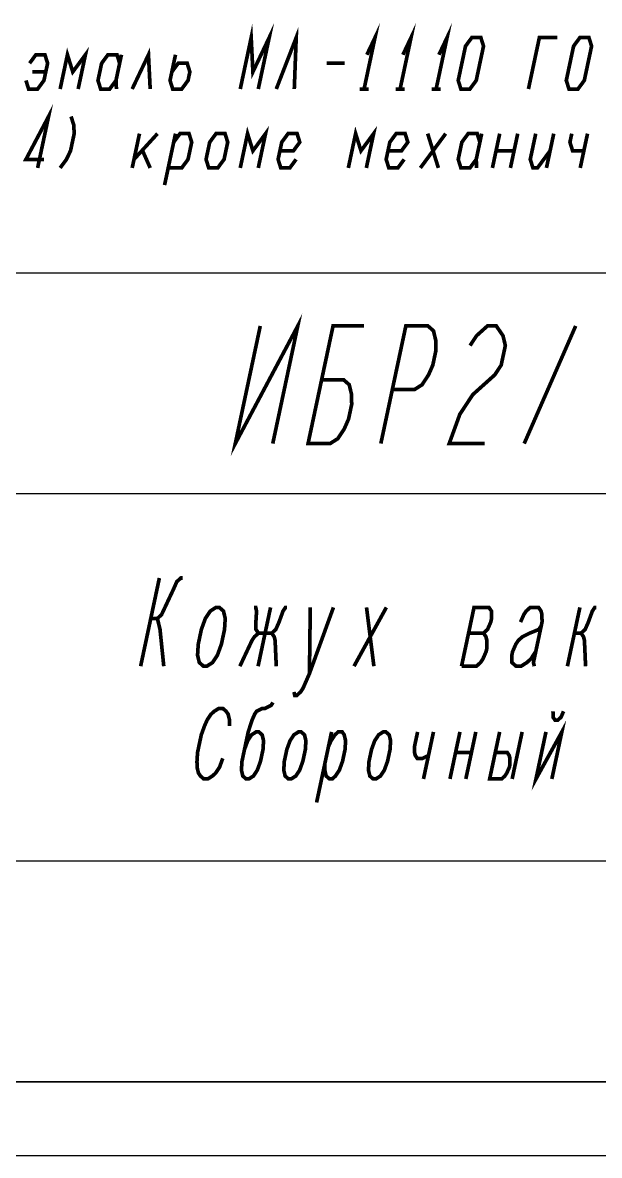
# Model space of a CAD drawing. Header units: millimetres. Extents: x 0 to 594, y 0 to 420.
# Drawn here: x 470 to 509.2, y 0 to 77 of the extents above; entities that cross this region are included whole.
import ezdxf

# ---------------------------------------------------------------- set-up
doc = ezdxf.new("R2010")
doc.units = ezdxf.units.MM
doc.header["$LTSCALE"] = 32.67
doc.layers.get('0').update_dxf_attribs({"linetype": 'CONTINUOUS'})

msp = doc.modelspace()

# ---------------------------------------------------------------- linework, layer by layer
at = {"color": 7, "linetype": 'Continuous'}
for p, q in [((589, 60), (404, 60)), ((589, 45), (404, 45)), ((589, 20), (404, 20)), ((20, 5), (589, 5)), ((589, 5), (404, 5)), ((0, 0), (594, 0))]:
    msp.add_line(p, q, dxfattribs=at)
at = {"color": 2, "linetype": 'Continuous', "const_width": 0.25}
for points in [[(498.299716, 74.8569622), (498.8539269, 76.0236388), (498.1099931, 72.5236282)], [(484.788131, 72.5236282), (485.5320647, 76.0236388), (485.6486131, 73.6903048), (486.7570732, 76.0236388), (486.0131011, 72.5236282)], [(487.2381096, 72.5236282), (488.5945476, 76.0236388), (488.4631181, 72.5236282)], [(493.3997203, 74.8569622), (493.9539311, 76.0236388), (493.2099974, 72.5236282)], [(495.849699, 74.8569622), (496.4039482, 76.0236388), (495.6599761, 72.5236282)], [(499.7943511, 72.5236282), (499.6120879, 73.1069665), (500.1080821, 75.4403005), (500.5383232, 76.0236388), (501.1508275, 76.0236388), (501.3330522, 75.4403005), (500.8370964, 73.1069665), (500.4068553, 72.5236282), (499.7943511, 72.5236282)], [(504.3881139, 72.5236282), (505.1320476, 76.0236388), (506.3570561, 76.0236388)], [(507.1443639, 72.5236282), (506.9621007, 73.1069665), (507.4580565, 75.4403005), (507.8882976, 76.0236388), (508.5008019, 76.0236388), (508.683065, 75.4403005), (508.1871092, 73.1069665), (507.7568681, 72.5236282), (507.1443639, 72.5236282)], [(470.2121135, 73.1069665), (470.3943767, 72.5236282), (471.006881, 72.5236282), (471.4371221, 73.1069665), (471.6851, 74.2736239), (471.5028368, 74.8569622), (470.8903325, 74.8569622), (470.4600914, 74.2736239)], [(472.5381224, 72.5236282), (473.0340782, 74.8569622), (473.3986046, 73.6903048), (474.2590868, 74.8569622), (473.763131, 72.5236282)], [(476.5850957, 74.2736239), (476.4028325, 74.8569622), (475.7903282, 74.8569622), (475.3600871, 74.2736239), (475.1121092, 73.1069665), (475.2943724, 72.5236282), (475.9068767, 72.5236282), (476.3371178, 73.1069665)], [(476.7090654, 74.8569622), (476.3371178, 73.1069665), (476.3662261, 72.5236282)], [(477.4381181, 72.5236282), (478.5465782, 74.8569622), (478.6631267, 72.5236282)], [(480.384091, 74.8569622), (480.012105, 73.1069665), (480.1943681, 72.5236282), (480.8068724, 72.5236282), (481.2371135, 73.1069665), (481.3610832, 73.6903048), (481.1788201, 74.2736239), (480.5663542, 74.2736239), (480.1361131, 73.6903048)], [(490.6725786, 74.2736239), (491.8975871, 74.2736239)], [(470.6423546, 73.6903048), (471.5610918, 73.6903048)], [(492.9037261, 72.5236282), (493.5162303, 72.5236282)], [(495.3537431, 72.5236282), (495.9662474, 72.5236282)], [(497.8037218, 72.5236282), (498.4162261, 72.5236282)], [(471.006881, 67.1563427), (471.7508147, 70.6563534), (470.2121135, 67.739681), (471.4371221, 67.739681)], [(473.2820561, 70.6563534), (473.4643193, 70.0730151), (473.493466, 69.4896767), (473.2454881, 68.3230193), (472.9683635, 67.739681), (472.5381224, 67.1563427)], [(477.934074, 69.4896767), (477.4381181, 67.1563427)], [(477.5620879, 67.739681), (479.1590825, 69.4896767)], [(479.6401189, 65.9896853), (480.384091, 69.4896767)], [(479.8880968, 67.1563427), (480.8068724, 67.1563427), (481.2371135, 67.739681), (481.4850914, 68.9063384), (481.3028282, 69.4896767), (480.690324, 69.4896767), (480.2600829, 68.9063384)], [(482.4621221, 67.739681), (482.6443468, 67.1563427), (483.2568511, 67.1563427), (483.6870921, 67.739681), (483.9350701, 68.9063384), (483.7528453, 69.4896767), (483.140341, 69.4896767), (482.7101, 68.9063384), (482.4621221, 67.739681)], [(484.788131, 67.1563427), (485.2840868, 69.4896767), (485.6486131, 68.3230193), (486.5090953, 69.4896767), (486.0131011, 67.1563427)], [(487.4860875, 68.3230193), (488.4048631, 68.3230193), (488.8351042, 68.9063384), (488.652841, 69.4896767), (488.0403368, 69.4896767), (487.6100957, 68.9063384), (487.3621178, 67.739681), (487.544381, 67.1563427), (488.1568468, 67.1563427), (488.5870879, 67.739681)], [(492.1381053, 67.1563427), (492.6340611, 69.4896767), (492.9985875, 68.3230193), (493.8590697, 69.4896767), (493.3631139, 67.1563427)], [(494.8361003, 68.3230193), (495.7548375, 68.3230193), (496.1850786, 68.9063384), (496.0028154, 69.4896767), (495.3903111, 69.4896767), (494.9600701, 68.9063384), (494.7120921, 67.739681), (494.8943553, 67.1563427), (495.5068596, 67.1563427), (495.9371007, 67.739681)], [(497.0381011, 67.1563427), (498.7590654, 69.4896767)], [(497.5340953, 69.4896767), (498.2631096, 67.1563427)], [(501.0850743, 68.9063384), (500.9028111, 69.4896767), (500.2903453, 69.4896767), (499.8601042, 68.9063384), (499.6120879, 67.739681), (499.7943511, 67.1563427), (500.4068553, 67.1563427), (500.8370964, 67.739681)], [(501.2090825, 69.4896767), (500.8370964, 67.739681), (500.8662431, 67.1563427)], [(501.9380968, 67.1563427), (502.434091, 69.4896767)], [(503.6590611, 69.4896767), (503.1631053, 67.1563427)], [(504.8840697, 69.4896767), (504.5121221, 67.739681), (504.6943468, 67.1563427), (505.0006181, 67.1563427), (505.8611003, 68.3230193)], [(506.1090782, 69.4896767), (505.6131224, 67.1563427)], [(507.3340868, 69.4896767), (507.2100786, 68.9063384), (507.3923418, 68.3230193), (508.1579625, 68.3230193)], [(508.4059404, 69.4896767), (507.9099846, 67.1563427)], [(478.1454839, 68.3230193), (478.6631267, 67.1563427)], [(502.1861131, 68.3230193), (503.4110832, 68.3230193)], [(486.1504611, 56.4106393), (484.4499983, 48.4106368), (488.7004482, 56.4106393), (486.9999855, 48.4106368)], [(490.3210778, 52.7439745), (491.8210873, 52.7439745), (492.2002408, 52.410638), (492.3585297, 51.7439742), (492.366832, 51.0773013), (492.1542697, 50.077301), (491.8625629, 49.4106371), (491.4208696, 48.7439733), (490.8999957, 48.4106368), (489.3999862, 48.4106368), (491.100449, 56.4106393), (493.2004406, 56.4106393)], [(495.1293816, 52.0773016), (496.6293911, 52.0773016), (497.1502288, 52.410638), (497.591922, 53.0773019), (497.8836288, 53.7439748), (498.0961912, 54.7439751), (498.0878888, 55.4106389), (497.9296, 56.0773028), (497.5504464, 56.4106393), (496.0504369, 56.4106393), (494.3500104, 48.4106368)], [(500.4170475, 55.0773025), (500.8587407, 55.7439754), (501.6004431, 56.4106393), (502.2004614, 56.4106393), (502.6587594, 55.7439754), (502.8170482, 55.0773025), (502.5336438, 53.7439748), (502.0919143, 53.0773019), (501.3502119, 52.410638), (500.6085095, 51.7439742), (499.725123, 50.4106374), (498.9999891, 48.4106368), (501.3999899, 48.4106368)], [(504.0999998, 48.4106368), (507.6004449, 56.4106393)], [(479.2878468, 39.2667566), (478.0125088, 33.2667547)], [(478.7033093, 36.5167512), (479.1533049, 36.5167512), (479.4314524, 36.7667558), (480.2534231, 38.5167518), (480.4721851, 39.016752), (480.7503325, 39.2667566), (480.8628314, 39.2667566)], [(482.1438977, 35.7667555), (482.4158093, 36.5167512), (482.7470702, 37.0167513), (483.1377166, 37.266756), (483.3627144, 37.266756), (483.6470977, 37.0167513), (483.7657961, 36.5167512), (483.7188823, 35.7667555), (483.5063199, 34.7667552), (483.2344083, 34.016755), (482.9031475, 33.5167548), (482.5125011, 33.2667547), (482.2875033, 33.2667547), (482.0031563, 33.5167548), (481.8844215, 34.016755), (481.9313353, 34.7667552), (482.1438977, 35.7667555)], [(485.7252275, 37.266756), (485.8377264, 37.266756), (485.8970757, 37.0167513), (485.8501619, 36.2667556), (485.8563977, 35.7667555), (486.0282458, 35.5167599), (486.9282371, 35.5167599), (487.2063845, 35.7667555), (487.4251827, 36.2667556), (487.6970944, 37.0167513), (487.8627429, 37.266756), (487.9752418, 37.266756)], [(486.8502166, 37.266756), (486.3719784, 35.0167553), (486.0000033, 33.2667547)], [(488.440537, 31.5167542), (488.4998862, 31.2667541), (488.6123851, 31.2667541), (488.8905326, 31.5167542), (489.0561812, 31.7667543), (489.4937051, 32.7667546), (491.1252111, 37.266756)], [(489.5502264, 37.266756), (489.4937051, 32.7667546)], [(492.5250121, 33.2667547), (494.7252122, 37.266756)], [(493.3752253, 37.266756), (493.8749989, 33.2667547)], [(499.8375132, 33.2667547), (500.6877264, 37.266756), (501.7002166, 37.266756), (501.872101, 37.0167513), (501.8783005, 36.5167512), (501.8251871, 36.2667556), (501.6063889, 35.7667555), (501.3282415, 35.5167599), (500.3157513, 35.5167599)], [(503.8501674, 36.2667556), (504.0689656, 36.7667558), (504.2345779, 37.0167513), (504.5127253, 37.266756), (505.0752198, 37.266756), (505.2471042, 37.0167513), (505.3064535, 36.7667558), (505.3126531, 36.2667556), (504.7281519, 33.5167548), (504.7875011, 33.2667547)], [(507.8877286, 37.266756), (507.0375154, 33.2667547)], [(507.5157535, 35.5167599), (507.7407513, 35.5167599), (507.9657491, 35.5167599), (508.2438966, 35.7667555), (508.4626586, 36.2667556), (508.7345702, 37.0167513), (508.9002188, 37.266756), (509.0127177, 37.266756)], [(479.1533049, 36.5167512), (479.2126542, 36.2667556), (479.3313889, 35.7667555), (479.5874934, 33.2667547)], [(484.7625154, 33.2667547), (485.5844861, 35.0167553), (485.7500984, 35.2667553), (486.0282458, 35.5167599)], [(486.9282371, 35.5167599), (487.1001215, 35.2667553), (487.1594707, 35.0167553), (487.2374912, 33.2667547)], [(499.8375132, 33.2667547), (500.8500033, 33.2667547), (501.1281508, 33.5167548), (501.2937631, 33.7667549), (501.5125613, 34.266755), (501.5657109, 34.5167551), (501.5594751, 35.0167553), (501.5001259, 35.2667553), (501.3282415, 35.5167599)], [(505.2595397, 36.016751), (505.0938911, 35.7667555), (504.4782469, 35.5167599), (503.9751017, 35.2667553), (503.6969905, 35.0167553), (503.5313419, 34.7667552), (503.3125437, 34.266755), (503.2594303, 34.016755), (503.2656299, 33.5167548), (503.5500132, 33.2667547), (503.8875099, 33.2667547), (504.2781562, 33.5167548), (504.5562675, 33.7667549), (504.8875646, 34.266755)], [(507.9657491, 35.5167599), (508.1375973, 35.2667553), (508.1969828, 35.0167553), (508.2750033, 33.2667547)], [(485.075105, 27.5992011), (485.2926343, 28.1992013), (485.5576575, 28.5992014), (485.8701746, 28.7992015), (486.0501801, 28.7992015), (486.2776794, 28.5992014), (486.372631, 28.1992013), (486.3351072, 27.5992011), (486.1650718, 26.7992009), (485.9475425, 26.1992007), (485.6825193, 25.7992006), (485.3700022, 25.5992005), (485.1899967, 25.5992005), (484.9624973, 25.7992006), (484.8675458, 26.1992007), (484.9050696, 26.7992009), (485.075105, 27.5992011), (485.3301943, 28.7992015), (485.5902144, 29.5992017), (485.7652529, 29.9992018), (485.8977645, 30.1992019), (486.3002662, 30.399202), (486.4802717, 30.399202), (486.8827734, 30.599202), (487.015285, 30.7992021)], [(484.065189, 29.1992016), (484.060222, 29.5992017), (483.9652343, 29.9992018), (483.8277557, 30.1992019), (483.6002563, 30.399202), (483.3302662, 30.399202), (483.0177491, 30.1992019), (482.7952529, 29.9992018), (482.5302297, 29.5992017), (482.3551912, 29.1992016), (482.1376619, 28.5992014), (481.8826088, 27.399201), (481.845085, 26.7992009), (481.8500519, 26.3992007), (481.9450397, 25.9992006), (482.0825182, 25.7992006), (482.3100176, 25.5992005), (482.5800077, 25.5992005), (482.8925248, 25.7992006), (483.115021, 25.9992006), (483.3800442, 26.3992007), (483.5975735, 26.9992009)], [(506.0577634, 30.1992019), (506.0627303, 29.7992018), (506.2002089, 29.5992017), (506.3802144, 29.5992017), (506.6027468, 29.7992018), (506.7777491, 30.1992019)], [(505.5801779, 28.7992015), (504.9, 25.5992005), (506.6601746, 28.7992015), (505.9799967, 25.5992005)], [(487.9551204, 27.5992011), (488.1726497, 28.1992013), (488.4376729, 28.5992014), (488.7501899, 28.7992015), (488.9301954, 28.7992015), (489.1576586, 28.5992014), (489.2526464, 28.1992013), (489.2151226, 27.5992011), (489.0450509, 26.7992009), (488.8275216, 26.1992007), (488.5624984, 25.7992006), (488.2500176, 25.5992005), (488.0700121, 25.5992005), (487.8425127, 25.7992006), (487.7475249, 26.1992007), (487.785085, 26.7992009), (487.9551204, 27.5992011)], [(491.000168, 28.7992015), (489.9799193, 23.9992)], [(490.7876418, 27.7992012), (490.9626442, 28.1992013), (491.2276674, 28.5992014), (491.4501636, 28.7992015), (491.7201899, 28.7992015), (491.8576685, 28.5992014), (491.9526563, 28.1992013), (491.9150962, 27.5992011), (491.7450608, 26.7992009), (491.5275315, 26.1992007), (491.2625083, 25.7992006), (491.0400121, 25.5992005), (490.8600066, 25.5992005), (490.6325072, 25.7992006), (490.5375194, 26.1992007), (490.5325525, 26.5992008)], [(493.7151149, 27.5992011), (493.9326442, 28.1992013), (494.1976674, 28.5992014), (494.5101844, 28.7992015), (494.6901899, 28.7992015), (494.9176531, 28.5992014), (495.0126409, 28.1992013), (494.9751171, 27.5992011), (494.8050817, 26.7992009), (494.5875161, 26.1992007), (494.3225292, 25.7992006), (494.0100121, 25.5992005), (493.8300066, 25.5992005), (493.6025072, 25.7992006), (493.5075194, 26.1992007), (493.5450795, 26.7992009), (493.7151149, 27.5992011)], [(496.8501833, 28.7992015), (496.637621, 27.7992012), (496.6425879, 27.399201), (496.6900818, 27.199201), (496.8275966, 26.9992009), (497.1875713, 26.9992009), (497.590073, 27.199201)], [(497.9301801, 28.7992015), (497.2500022, 25.5992005)], [(499.7301987, 28.7992015), (499.0499846, 25.5992005)], [(500.8101954, 28.7992015), (500.1300176, 25.5992005)], [(502.4301724, 28.7992015), (501.7499945, 25.5992005), (502.5600011, 25.5992005), (502.7824973, 25.7992006), (502.9150089, 25.9992006), (503.0900475, 26.3992007), (503.1325745, 26.5992008), (503.1275713, 26.9992009), (503.0800774, 27.199201), (502.9425989, 27.399201), (502.1325923, 27.399201)], [(503.9601647, 28.7992015), (503.2799868, 25.5992005)], [(499.4326187, 27.399201), (500.5126154, 27.399201)]]:
    msp.add_lwpolyline(points, dxfattribs=at)

doc.saveas('drawing.dxf')
